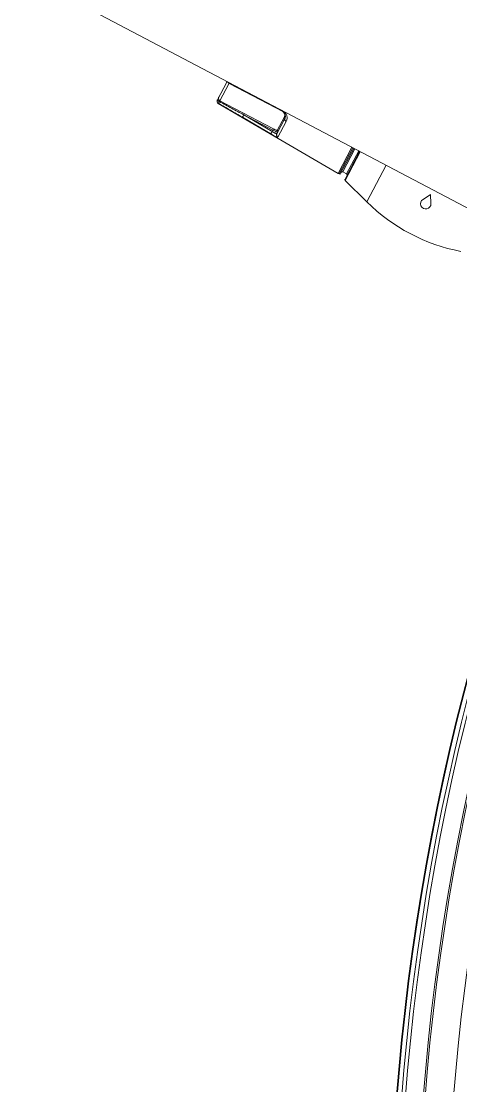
# Model space of a CAD drawing. Header units: metres. Extents: x 1628 to 1845, y 824 to 931.
# Drawn here: x 1706.4727 to 1706.6422, y 879.6468 to 880.0572 of the extents above; entities that cross this region are included whole.
import ezdxf

# ---------------------------------------------------------------- set-up
doc = ezdxf.new("R2010")
doc.units = ezdxf.units.M
doc.header["$LTSCALE"] = 0.15
doc.layers.add('hidrosanitário', color=26, linetype='Continuous', lineweight=0)

msp = doc.modelspace()

# ---------------------------------------------------------------- linework, layer by layer
at = {"layer": 'hidrosanitário'}
msp.add_line((1706.47266, 880.07575), (1706.73286, 879.93877), dxfattribs=at)
at = {"layer": 'hidrosanitário', "linetype": 'Continuous'}
for p, q in [((1706.55204, 880.03396), (1706.54829, 880.02685)), ((1706.55284, 880.03334), (1706.5491, 880.02624)), ((1706.55279, 880.03325), (1706.5735, 880.02235)), ((1706.55284, 880.03334), (1706.57354, 880.02244)), ((1706.5487, 880.02558), (1706.54867, 880.02552)), ((1706.59487, 879.99856), (1706.54867, 880.02552)), ((1706.56999, 880.01568), (1706.54928, 880.02658)), ((1706.55794, 880.02019), (1706.56893, 880.01378)), ((1706.56973, 880.0152), (1706.55848, 880.02113)), ((1706.55848, 880.02113), (1706.56948, 880.01471)), ((1706.57128, 880.01384), (1706.57438, 880.01974)), ((1706.57414, 880.02034), (1706.57139, 880.01513)), ((1706.5735, 880.02235), (1706.57354, 880.02244)), ((1706.56999, 880.01568), (1706.56948, 880.01471)), ((1706.57166, 880.01252), (1706.57484, 880.01856)), ((1706.59487, 879.99856), (1706.60017, 880.00862)), ((1706.59532, 879.99832), (1706.60062, 880.00839)), ((1706.59586, 879.99849), (1706.60097, 880.0082)), ((1706.60132, 880.00802), (1706.59666, 879.99917)), ((1706.59754, 879.99631), (1706.60318, 880.00704)), ((1706.60343, 880.00691), (1706.59761, 879.99584)), ((1706.60283, 880.00722), (1706.59817, 879.99838)), ((1706.59817, 879.99838), (1706.59666, 879.99917)), ((1706.61339, 880.00167), (1706.60596, 879.98756)), ((1706.59532, 879.99832), (1706.59487, 879.99856)), ((1706.60596, 879.98756), (1706.59761, 879.99584)), ((1706.62764, 879.98851), (1706.63057, 879.99036)), ((1706.63057, 879.99036), (1706.6307, 879.9869))]:
    msp.add_line(p, q, dxfattribs=at)
at = {"layer": 'hidrosanitário', "color": 252}
for radius in [0.90615, 0.90588, 0.90411, 0.90269, 0.89582, 0.89514, 0.88421]:
    msp.add_circle((1707.52082, 879.57185), radius, dxfattribs=at)
at = {"layer": 'hidrosanitário', "linetype": 'Continuous'}
for centre, radius, start, end in [((1706.54917, 880.02638), 0.001, 152.2353, 239.7353), ((1706.57261, 880.02067), 0.002, 332.2353, 62.2248), ((1706.5728, 880.02102), 0.00151, 43.7368, 56.1725), ((1706.59648, 879.99881), 0.0004, 62.2353, 152.2353), ((1706.5955, 879.99868), 0.0004, 242.2353, 332.2353), ((1706.59789, 879.99613), 0.0004, 152.2353, 225.2353), ((1706.59798, 879.99802), 0.0004, 332.2353, 62.2353), ((1706.65526, 880.03726), 0.07, 225.2353, 259.2353), ((1706.6287, 879.98682), 0.002, 122.2353, 2.2353)]:
    msp.add_arc(centre, radius, start, end, dxfattribs=at)
for points, knots in [([(1706.55236, 880.03363), (1706.55233, 880.03368), (1706.55229, 880.03375), (1706.55226, 880.03383), (1706.55226, 880.03385)], [0, 0, 0, 0, 0.0908761, 0.1202861, 0.1202861, 0.1202861, 0.1202861]), ([(1706.55263, 880.03336), (1706.55258, 880.0334), (1706.55248, 880.03348), (1706.5524, 880.03358), (1706.55236, 880.03363)], [0, 0, 0, 0, 0.096565, 0.1907071, 0.1907071, 0.1907071, 0.1907071]), ([(1706.55289, 880.03352), (1706.55288, 880.0335), (1706.55287, 880.03347), (1706.55285, 880.03342), (1706.55284, 880.03338), (1706.55283, 880.03334), (1706.55284, 880.03334)], [0.02205402, 0.02205402, 0.02205402, 0.02205402, 0.04312583, 0.07896182, 0.10364156, 0.11448636, 0.11448636, 0.11448636, 0.11448636]), ([(1706.54928, 880.02658), (1706.54916, 880.02664), (1706.54896, 880.02681), (1706.54876, 880.02716), (1706.54872, 880.02756), (1706.5488, 880.02781), (1706.54886, 880.02793)], [0, 0, 0, 0, 0.1950565, 0.3898731, 0.5843497, 0.7785854, 0.7785854, 0.7785854, 0.7785854]), ([(1706.5491, 880.02624), (1706.54899, 880.0263), (1706.54878, 880.02642), (1706.54853, 880.0266), (1706.54837, 880.02675), (1706.54832, 880.02684), (1706.54832, 880.02686)], [0, 0, 0, 0, 0.1899532, 0.3547756, 0.4699753, 0.506974, 0.506974, 0.506974, 0.506974]), ([(1706.5491, 880.02624), (1706.54908, 880.0262), (1706.54903, 880.02612), (1706.54895, 880.02599), (1706.54888, 880.02587), (1706.54882, 880.02577), (1706.54877, 880.02568), (1706.54873, 880.02562), (1706.54871, 880.02559), (1706.5487, 880.02558)], [0, 0, 0, 0, 0.0727192, 0.1467178, 0.2177665, 0.2812756, 0.3327014, 0.3680288, 0.3843114, 0.3843114, 0.3843114, 0.3843114]), ([(1706.5487, 880.02558), (1706.55025, 880.02468), (1706.55332, 880.02288), (1706.5564, 880.02109), (1706.55794, 880.02019)], [0, 0, 0, 0, 2.67836, 5.348033, 5.348033, 5.348033, 5.348033]), ([(1706.5491, 880.02624), (1706.55067, 880.02539), (1706.55379, 880.02368), (1706.55692, 880.02198), (1706.55848, 880.02113)], [0, 0, 0, 0, 2.67604, 5.343447, 5.343447, 5.343447, 5.343447]), ([(1706.55848, 880.02113), (1706.55842, 880.02101), (1706.55829, 880.0208), (1706.55813, 880.02052), (1706.55802, 880.02032), (1706.55796, 880.02022), (1706.55794, 880.02019)], [0, 0, 0, 0, 0.196773, 0.3691655, 0.4901134, 0.5406311, 0.5406311, 0.5406311, 0.5406311]), ([(1706.57354, 880.02244), (1706.57353, 880.02244), (1706.57355, 880.0225), (1706.57356, 880.02255), (1706.57358, 880.02259), (1706.57359, 880.02262)], [0, 0, 0, 0, 0.01598449, 0.05765408, 0.09272913, 0.09272913, 0.09272913, 0.09272913]), ([(1706.57389, 880.02206), (1706.57393, 880.02202), (1706.57404, 880.02189), (1706.57418, 880.02165), (1706.57428, 880.02134), (1706.57432, 880.021), (1706.57427, 880.02066), (1706.57419, 880.02045), (1706.57414, 880.02034)], [0, 0, 0, 0, 0.0837756, 0.250863, 0.4161317, 0.5810478, 0.7488806, 0.9242107, 0.9242107, 0.9242107, 0.9242107]), ([(1706.57484, 880.01856), (1706.57493, 880.01872), (1706.57508, 880.01909), (1706.5752, 880.01967), (1706.57521, 880.02029), (1706.5751, 880.02089), (1706.57487, 880.02145), (1706.57454, 880.02194), (1706.57427, 880.02222), (1706.57413, 880.02234)], [0, 0, 0, 0, 0.280751, 0.587383, 0.89305, 1.195213, 1.498564, 1.801401, 2.075281, 2.075281, 2.075281, 2.075281]), ([(1706.57414, 880.02034), (1706.57421, 880.0203), (1706.57434, 880.02019), (1706.57444, 880.01997), (1706.57442, 880.0198), (1706.57438, 880.01974)], [0, 0, 0, 0, 0.1281554, 0.2478918, 0.3585709, 0.3585709, 0.3585709, 0.3585709]), ([(1706.57438, 880.01974), (1706.57433, 880.01964), (1706.57428, 880.01943), (1706.57434, 880.01909), (1706.57454, 880.01878), (1706.57473, 880.01862), (1706.57484, 880.01856)], [0, 0, 0, 0, 0.1586974, 0.326255, 0.5058426, 0.6939765, 0.6939765, 0.6939765, 0.6939765]), ([(1706.5716, 880.01446), (1706.57158, 880.01442), (1706.5714, 880.01445), (1706.57117, 880.01453), (1706.57075, 880.0147), (1706.57027, 880.01493), (1706.56992, 880.01511), (1706.56973, 880.0152)], [0, 0, 0, 0, 0.060652, 0.205835, 0.428152, 0.707228, 1.016274, 1.016274, 1.016274, 1.016274]), ([(1706.57139, 880.01513), (1706.57138, 880.0151), (1706.57124, 880.01512), (1706.57106, 880.01518), (1706.57075, 880.0153), (1706.57039, 880.01547), (1706.57012, 880.01561), (1706.56999, 880.01568)], [0, 0, 0, 0, 0.0464282, 0.1555664, 0.3225619, 0.5322675, 0.7639223, 0.7639223, 0.7639223, 0.7639223]), ([(1706.57139, 880.01513), (1706.57147, 880.01509), (1706.5716, 880.01497), (1706.57168, 880.01471), (1706.57164, 880.01453), (1706.5716, 880.01446)], [0, 0, 0, 0, 0.1293195, 0.2581645, 0.3865282, 0.3865282, 0.3865282, 0.3865282]), ([(1706.56948, 880.01471), (1706.56941, 880.0146), (1706.56929, 880.01439), (1706.56912, 880.0141), (1706.56901, 880.01391), (1706.56895, 880.01381), (1706.56893, 880.01378)], [0, 0, 0, 0, 0.1967348, 0.3691027, 0.490051, 0.5405995, 0.5405995, 0.5405995, 0.5405995]), ([(1706.56893, 880.01378), (1706.56916, 880.01365), (1706.56958, 880.0134), (1706.5702, 880.01306), (1706.57074, 880.01278), (1706.57118, 880.01259), (1706.57145, 880.01249), (1706.57164, 880.01248), (1706.57166, 880.01252)], [0, 0, 0, 0, 0.383362, 0.743493, 1.055002, 1.296434, 1.452291, 1.522134, 1.522134, 1.522134, 1.522134]), ([(1706.56948, 880.01471), (1706.56962, 880.01462), (1706.5699, 880.01445), (1706.57031, 880.01422), (1706.57066, 880.01402), (1706.57096, 880.01389), (1706.57114, 880.01381), (1706.57126, 880.01382), (1706.57128, 880.01384)], [0, 0, 0, 0, 0.256341, 0.496326, 0.70375, 0.864354, 0.968157, 1.01727, 1.01727, 1.01727, 1.01727]), ([(1706.57128, 880.01384), (1706.57122, 880.01373), (1706.57115, 880.01349), (1706.57118, 880.0131), (1706.57136, 880.01276), (1706.57155, 880.01259), (1706.57166, 880.01252)], [0, 0, 0, 0, 0.1881539, 0.3767328, 0.5659237, 0.755574, 0.755574, 0.755574, 0.755574])]:
    msp.add_open_spline(points, degree=3, knots=knots, dxfattribs=at)
msp.add_open_spline([(1706.54832, 880.02686), (1706.54832, 880.02688), (1706.54832, 880.0269), (1706.54832, 880.02691)], degree=3, dxfattribs=at)

doc.saveas('drawing.dxf')
